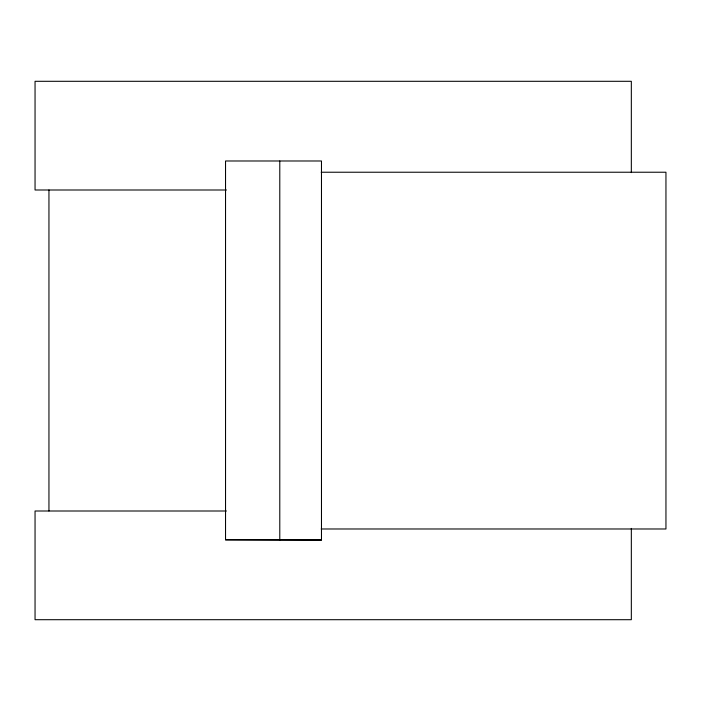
<?xml version="1.0" encoding="UTF-8"?>
<svg xmlns="http://www.w3.org/2000/svg" width="701" height="701" viewBox="0 0 701 701"><rect width="100%" height="100%" fill="white"/><g stroke="black" fill="none" stroke-linecap="round" stroke-linejoin="round"><path stroke-width="1.05" d="M321.189 172.227L665.95 172.227L665.95 528.983L321.189 528.983M226.405 189.997L35.05 189.997L35.05 81.298L631.329 81.298L631.329 172.612M226.405 511.003L35.05 511.003L35.05 619.702L631.329 619.702L631.329 528.388M225.538 539.805L321.479 540.015L321.479 160.985L225.538 160.985L225.538 539.805L321.479 540.015M279.787 160.985L279.787 540.015M48.947 189.997L48.947 511.003"/></g></svg>
